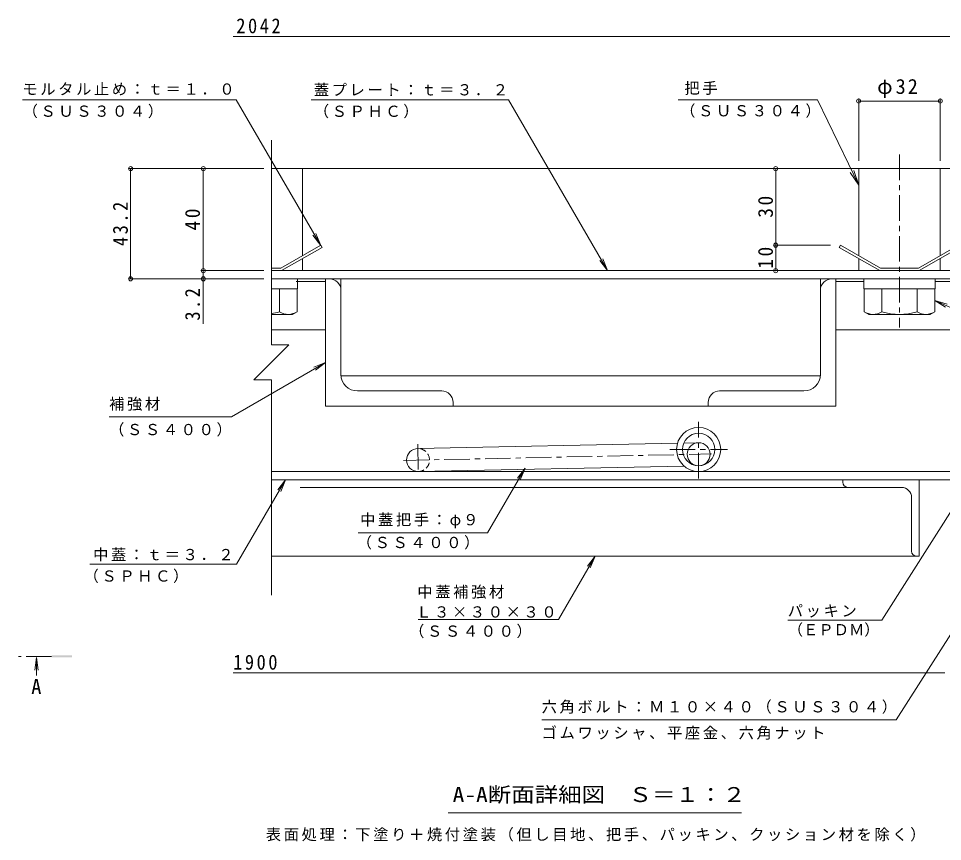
# Model space of a CAD drawing. Units: millimetres on the paper, enlarged 10 times, with parts at other scales. Extents: x -2660 to 2777, y -1962 to 1732.
# Drawn here: x -114 to 1698, y 118 to 1732 of the extents above; entities that cross this region are included whole.
import ezdxf
from ezdxf.enums import TextEntityAlignment as Align

# ---------------------------------------------------------------- set-up
doc = ezdxf.new("R2010")
doc.units = ezdxf.units.MM
doc.header["$LTSCALE"] = 10
doc.header["$PDMODE"] = 32
doc.header["$PDSIZE"] = 8
doc.linetypes.add('CHAIN1', pattern=[8, 5, -1, 1, -1])
doc.linetypes.add('DASHED1', pattern=[1.8, 1.2, -0.6])
for name, color, linetype, lineweight in [('0-2_仕上', 3, 'Continuous', 9), ('0-5_寸法', 7, 'DASHED1', 9), ('D-2', 3, 'Continuous', 9), ('D-3', 4, 'Continuous', 9), ('D-5', 7, 'Continuous', 9), ('D-6', 6, 'Continuous', 9), ('D-8', 5, 'Continuous', 5), ('D-9', 134, 'Continuous', 5), ('D-A', 3, 'Continuous', 9), ('D-B', 6, 'Continuous', 9), ('D-C', 5, 'Continuous', 5), ('D-F', 7, 'Continuous', 9)]:
    doc.layers.add(name, color=color, linetype=linetype, lineweight=lineweight)
doc.styles.add('ＭＳ ゴシック', font='')
doc.styles.get('ＭＳ ゴシック').set_extended_font_data('MS Gothic')

msp = doc.modelspace()

# ---------------------------------------------------------------- linework, layer by layer
at = {"layer": '0-2_仕上', "color": 4, "linetype": 'CHAIN1'}
msp.add_line((-48.95, 481.22), (-113.97, 481.22), dxfattribs=at)
at = {"layer": '0-2_仕上', "color": 4}
for q in [(-82.21, 454.43), (-75.68, 454.43), (-78.95, 443.61)]:
    msp.add_line((-78.95, 479.22), q, dxfattribs=at)
msp.add_solid([(-48.95, 479.22), (-48.95, 483.22), (-8.95, 479.22), (-8.95, 483.22)], dxfattribs=at)
at = {"layer": 'D-2'}
for p, q in [((1944.88, 1237.62), (381.88, 1237.62)), ((381.88, 1221.62), (1944.88, 1221.62))]:
    msp.add_line(p, q, dxfattribs=at)
at = {"layer": 'D-2', "linetype": 'CHAIN1'}
for p, q in [((1219.38, 830.13), (1219.38, 941.11)), ((1162.64, 886.87), (1276.12, 886.87))]:
    msp.add_line(p, q, dxfattribs=at)
at = {"layer": 'D-2'}
for radius in [43.25, 31.75]:
    msp.add_circle((1219.38, 886.87), radius, dxfattribs=at)
at = {"layer": 'D-3'}
for p, q in [((1931.88, 1437.62), (381.88, 1437.62)), ((478.57, 1287.62), (400.63, 1242.62)), ((1497.69, 1287.62), (1495.19, 1283.29)), ((1497.69, 1287.62), (1575.63, 1242.62)), ((1728.57, 1287.62), (1650.63, 1242.62)), ((1495.19, 1283.29), (1574.29, 1237.62)), ((1731.07, 1283.29), (1651.97, 1237.62)), ((381.88, 1242.62), (400.63, 1242.62)), ((381.88, 1237.62), (401.97, 1237.62)), ((1574.29, 1237.62), (1651.97, 1237.62)), ((1575.63, 1242.62), (1650.63, 1242.62))]:
    msp.add_line(p, q, dxfattribs=at)
msp.add_lwpolyline([(478.57, 1287.62), (481.07, 1283.29), (401.97, 1237.62)], dxfattribs=at)
at = {"layer": 'D-5'}
for p, q in [((-105.96, 1572.37), (312.98, 1572.37)), ((312.98, 1572.37), (478.57, 1287.07)), ((459.58, 1572.37), (846.76, 1572.37)), ((1041.06, 1237.62), (846.76, 1572.37)), ((1452.71, 1572.37), (1179.46, 1572.37)), ((1533.13, 1405.28), (1516.7, 1430.39)), ((478.57, 1287.07), (463.31, 1306.87)), ((478.57, 1287.07), (468.95, 1310.14)), ((1041.06, 1237.62), (1025.79, 1257.42)), ((1041.06, 1237.62), (1031.44, 1260.7)), ((1682.41, 1179.3), (1703.64, 1166.09)), ((1682.41, 1179.3), (1706.33, 1172.04)), ((2111.26, 984.81), (1682.41, 1179.3)), ((303.65, 951.18), (488.13, 1057.69)), ((488.13, 1057.69), (465.03, 1048.12)), ((488.13, 1057.69), (468.29, 1042.47)), ((303.65, 951.18), (63.65, 951.18)), ((805.73, 723.36), (879.39, 850.27)), ((879.39, 850.27), (864.13, 830.47)), ((879.39, 850.27), (869.77, 827.2)), ((409.78, 827.62), (394.52, 807.82)), ((409.78, 827.62), (400.16, 804.55)), ((1578.64, 552.5), (1730.36, 790.6)), ((551.99, 723.36), (805.73, 723.36)), ((1606.42, 356.49), (1824.83, 699.25)), ((944.68, 553.68), (1016.62, 677.62)), ((1016.62, 677.62), (1001.35, 657.82)), ((1016.62, 677.62), (1007, 654.55)), ((669.25, 553.68), (944.68, 553.68)), ((1394.07, 552.5), (1578.64, 552.5)), ((911.69, 356.49), (1606.42, 356.49)), ((1303.39, 174.28), (728.39, 174.28))]:
    msp.add_line(p, q, dxfattribs=at)
for points in [[(1452.71, 1572.37), (1533.13, 1405.28), (1523.76, 1433.78)], [(25.81, 661.8), (313.53, 661.8), (409.78, 827.62)]]:
    msp.add_lwpolyline(points, dxfattribs=at)
at = {"layer": 'D-6'}
for p, q in [((381.88, 1221.62), (2011.88, 1221.62)), ((430.63, 1216.62), (488.13, 1216.62)), ((1488.13, 1216.62), (1543.13, 1216.62)), ((1683.13, 1216.62), (2011.88, 1216.62)), ((381.88, 1121.62), (488.13, 1121.62)), ((1488.13, 1121.62), (2011.88, 1121.62)), ((668.91, 888.62), (1177.94, 899.26)), ((1190.25, 899.52), (1218.91, 900.12)), ((669.85, 843.63), (1190.68, 854.52)), ((1219.38, 855.12), (1219.85, 855.13))]:
    msp.add_line(p, q, dxfattribs=at)
at = {"layer": 'D-6', "linetype": 'CHAIN1'}
for p, q in [((668.72, 897.62), (669.97, 837.75)), ((640.86, 865.53), (1244.66, 878.15))]:
    msp.add_line(p, q, dxfattribs=at)
at = {"layer": 'D-6'}
msp.add_circle((1219.38, 877.62), 22.5, dxfattribs=at)
msp.add_arc((669.38, 866.12), 22.5, 90, 270, dxfattribs=at)
at = {"layer": 'D-6', "linetype": 'DASHED1'}
msp.add_arc((669.38, 866.12), 22.5, 270, 90, dxfattribs=at)
at = {"layer": 'D-8'}
for p, q in [((488.13, 971.62), (488.13, 1221.62)), ((488.13, 1221.62), (1488.13, 1221.62)), ((1488.13, 1221.62), (1488.13, 971.62)), ((1488.13, 971.62), (488.13, 971.62))]:
    msp.add_line(p, q, dxfattribs=at)
at = {"layer": 'D-9'}
for p, q in [((488.13, 971.62), (488.13, 1221.62)), ((498.85, 1221.62), (491.3, 1221.62)), ((1480.58, 1221.62), (1488.13, 1221.62)), ((1488.13, 971.62), (1488.13, 1221.62)), ((518.13, 1034.09), (518.13, 1199.17)), ((1458.13, 1034.09), (1458.13, 1199.17)), ((550.59, 1001.62), (715.67, 1001.62)), ((1425.66, 1001.62), (1260.58, 1001.62))]:
    msp.add_line(p, q, dxfattribs=at)
for points in [[(738.13, 979.17), (738.13, 971.62), (488.13, 971.62)], [(1238.13, 979.17), (1238.13, 971.62), (1488.13, 971.62)]]:
    msp.add_lwpolyline(points, dxfattribs=at)
for centre, radius, start, end in [((495.63, 1199.12), 22.5, 0.11869, 89.87078), ((1480.63, 1199.12), 22.5, 90.12922, 179.88131), ((550.63, 1034.12), 32.5, 180.05807, 269.94193), ((1425.63, 1034.12), 32.5, 270.05807, 359.94193), ((715.63, 979.12), 22.5, 0.12922, 89.88131), ((1260.63, 979.12), 22.5, 90.11869, 179.87078)]:
    msp.add_arc(centre, radius, start, end, dxfattribs=at)
at = {"layer": 'D-A'}
for p, q in [((1937.38, 843.62), (381.88, 843.62)), ((381.88, 827.62), (1937.38, 827.62))]:
    msp.add_line(p, q, dxfattribs=at)
at = {"layer": 'D-B', "color": 4}
for p, q in [((518.13, 1221.62), (518.13, 1031.62)), ((1458.13, 1221.62), (518.13, 1221.62)), ((1458.13, 1031.62), (1458.13, 1221.62)), ((518.13, 1031.62), (1458.13, 1031.62))]:
    msp.add_line(p, q, dxfattribs=at)
at = {"layer": 'D-B'}
for p, q in [((1501.88, 827.62), (438.4, 827.62)), ((1501.88, 822.62), (1501.88, 827.62)), ((1511.88, 812.62), (438.4, 812.62)), ((1511.88, 812.62), (1616.88, 812.62)), ((1636.88, 687.62), (1636.88, 792.62)), ((1646.88, 677.62), (381.88, 677.62)), ((1646.88, 677.62), (1651.88, 677.62))]:
    msp.add_line(p, q, dxfattribs=at)
msp.add_lwpolyline([(1501.88, 827.62), (1651.88, 827.62), (1651.88, 677.62)], dxfattribs=at)
for centre, radius, start, end in [((1511.88, 822.62), 10, 180, 270), ((1616.88, 792.62), 20, 0, 90), ((1646.88, 687.62), 10, 180, 270)]:
    msp.add_arc(centre, radius, start, end, dxfattribs=at)
at = {"layer": 'D-C', "color": 2, "linetype": 'CHAIN1', "lineweight": 9}
msp.add_line((1613.13, 1465.3), (1613.13, 1125.99), dxfattribs=at)
at = {"layer": 'D-C', "color": 2, "lineweight": 9}
for p, q in [((381.88, 1437.62), (443.13, 1437.62)), ((443.13, 1437.62), (443.13, 1267.16)), ((1533.13, 1437.62), (1693.13, 1437.62)), ((1533.13, 1437.62), (1533.13, 1267.16)), ((1693.13, 1437.62), (1693.13, 1267.16)), ((443.13, 1261.39), (443.13, 1237.62)), ((1533.13, 1261.39), (1533.13, 1237.62)), ((1693.13, 1261.39), (1693.13, 1237.62)), ((381.88, 1237.62), (443.13, 1237.62)), ((1533.13, 1237.62), (1693.13, 1237.62))]:
    msp.add_line(p, q, dxfattribs=at)
at = {"layer": 'D-C', "color": 134}
for p, q in [((381.88, 1221.62), (433.13, 1221.62)), ((433.13, 1221.62), (433.13, 1201.62)), ((1543.13, 1221.62), (1683.13, 1221.62)), ((1683.13, 1221.62), (1683.13, 1201.62)), ((381.88, 1201.62), (433.13, 1201.62))]:
    msp.add_line(p, q, dxfattribs=at)
at = {"layer": 'D-C'}
for p, q in [((432.41, 1201.62), (381.88, 1201.62)), ((397.77, 1156.98), (397.77, 1201.62)), ((1578.49, 1156.98), (1578.49, 1201.62)), ((1647.77, 1156.98), (1647.77, 1201.62)), ((1682.41, 1156.98), (1682.41, 1201.62)), ((381.88, 1151.62), (423.13, 1151.62)), ((1553.13, 1151.62), (1543.85, 1156.98)), ((1553.13, 1151.62), (1673.13, 1151.62)), ((1673.13, 1151.62), (1682.41, 1156.98))]:
    msp.add_line(p, q, dxfattribs=at)
at = {"layer": 'D-C', "color": 134}
msp.add_lwpolyline([(1543.13, 1221.62), (1543.13, 1201.62), (1683.13, 1201.62)], dxfattribs=at)
at = {"layer": 'D-C'}
for points in [[(423.13, 1151.62), (432.41, 1156.98), (432.41, 1201.62)], [(1682.41, 1201.62), (1543.85, 1201.62), (1543.85, 1156.98)]]:
    msp.add_lwpolyline(points, dxfattribs=at)
for centre, radius, start, end in [((363.13, 1266.26), 114.64, 279.41298, 287.58795), ((416.17, 1185.79), 34.18, 237.42929, 268.18645), ((411.96, 1192.4), 40.89, 274.38425, 299.99998), ((1564.29, 1192.4), 40.89, 240, 265.61574), ((1560.08, 1185.79), 34.18, 271.81354, 302.57069), ((1613.13, 1266.26), 114.64, 252.41203, 287.58795), ((1666.17, 1185.79), 34.18, 237.42929, 268.18645), ((1661.96, 1192.4), 40.89, 274.38425, 299.99998)]:
    msp.add_arc(centre, radius, start, end, dxfattribs=at)
at = {"layer": 'D-F'}
for p, q in [((2056.88, 1696.61), (306.88, 1696.61)), ((1533.13, 1452.62), (1533.13, 1575.24)), ((1533.13, 1570.24), (1693.13, 1570.24)), ((1693.13, 1452.62), (1693.13, 1575.24)), ((366.88, 1437.62), (102.73, 1437.62)), ((105.73, 1221.62), (105.73, 1437.62)), ((248.23, 1237.62), (248.23, 1437.62)), ((1370.47, 1287.62), (1370.47, 1437.62)), ((1367.47, 1287.62), (1477.69, 1287.62)), ((1370.47, 1237.62), (1370.47, 1287.62)), ((366.88, 1237.62), (243.23, 1237.62)), ((248.23, 1221.62), (248.23, 1237.62)), ((102.73, 1221.62), (366.88, 1221.62)), ((248.23, 1221.62), (248.23, 1133.11)), ((416.29, 1092.03), (347.47, 1023.21)), ((381.88, 1023.21), (347.47, 1023.21)), ((381.88, 1023.21), (381.88, 601.09)), ((1701.87, 448.73), (306.88, 448.73))]:
    msp.add_line(p, q, dxfattribs=at)
msp.add_lwpolyline([(381.88, 1493.38), (381.88, 1092.03), (416.29, 1092.03)], dxfattribs=at)
for p in [(1533.13, 1570.24), (1693.13, 1570.24), (105.73, 1437.62), (248.23, 1437.62), (1370.47, 1437.62), (1370.47, 1287.62), (248.23, 1237.62), (1370.47, 1237.62), (105.73, 1221.62), (248.23, 1221.62)]:
    msp.add_point(p, dxfattribs=at)

# ---------------------------------------------------------------- texts
at = {"layer": '0-5_寸法', "color": 2, "style": 'ＭＳ ゴシック'}
msp.add_text('A', height=29.33, dxfattribs=at).set_placement((-88.95, 398.52), align=Align.BOTTOM_LEFT)
at = {"layer": 'D-5', "style": 'ＭＳ ゴシック'}
msp.add_text('（ＥＰＤＭ）', height=21.99, dxfattribs=at).set_placement((1394.07, 515.94), align=Align.BOTTOM_LEFT)
at = {"layer": 'D-5', "color": 2, "style": 'ＭＳ ゴシック', "width": 1.15}
msp.add_text('A-A断面詳細図\u3000Ｓ＝１：２', height=29.33, dxfattribs=at).set_placement((737.14, 186.78), align=Align.BOTTOM_LEFT)
at = {"layer": 'D-5', "char_height": 21.99, "attachment_point": 7, "style": 'ＭＳ ゴシック'}
for s, insert in [('\\T1.17;モルタル止め：ｔ＝１．０', (-106.36, 1581.38)), ('\\T1.17;蓋プレート：ｔ＝３．２', (464.91, 1579.92)), ('\\T1.17;把手', (1191.56, 1582.21)), ('\\T1.17;（ＳＵＳ３０４）', (-105.96, 1536.47)), ('\\T1.17;（ＳＰＨＣ）', (464.91, 1536.25)), ('\\T1.17;（ＳＵＳ３０４）', (1183.14, 1537.31)), ('\\T1.17;補強材', (63.65, 962.65)), ('\\T1.17;（ＳＳ４００）', (63.65, 912.13)), ('\\T1.17;中蓋把手：φ９', (555.71, 732.24)), ('\\T1.17;（ＳＳ４００）', (549.07, 690.7)), ('\\T1.17;中蓋：ｔ＝３．２', (32.25, 667.49)), ('\\T1.17;（ＳＰＨＣ）', (13.57, 624.93)), ('\\T1.17;中蓋補強材', (667.97, 594.17)), ('\\T1.17;Ｌ３×３０×３０', (665.62, 556.98)), ('\\T1.17;パッキン', (1394.07, 557.33)), ('\\T1.17;（ＳＳ４００）', (651.78, 516.85)), ('\\T1.17;六角ボルト：Ｍ１０×４０（ＳＵＳ３０４）', (911.69, 368.51)), ('\\T1.17;ゴムワッシャ、平座金、六角ナット', (911.69, 317.69)), ('\\T1.17;表面処理：下塗り＋焼付塗装（但し目地、把手、パッキン、クッション材を除く）', (370.89, 118.15))]:
    msp.add_mtext(s, dxfattribs=dict(at, insert=insert))
at = {"layer": 'D-F', "color": 2, "char_height": 29.33, "attachment_point": 7, "style": 'ＭＳ ゴシック'}
for s, insert in [('\\T1.28;\\W0.9;2042', (313.05, 1702.61)), ('\\T1.19;φ32', (1569.38, 1576.24)), ('\\T1.28;\\W0.9;1900', (306.88, 454.73))]:
    msp.add_mtext(s, dxfattribs=dict(at, insert=insert))
at = {"layer": 'D-F', "color": 2, "char_height": 29.33, "attachment_point": 7, "rotation": 90, "style": 'ＭＳ ゴシック'}
for s, insert in [('\\T1.27;\\W0.95;30', (1365.47, 1341.37)), ('\\T1.28;\\W0.9;43.2', (100.73, 1285.87)), ('\\T1.27;\\W0.95;40', (242.23, 1316.37)), ('\\T1.27;\\W0.95;10', (1365.47, 1241.37)), ('\\T1.27;\\W0.9;3.2', (242.23, 1139.66))]:
    msp.add_mtext(s, dxfattribs=dict(at, insert=insert))

doc.saveas('drawing.dxf')
